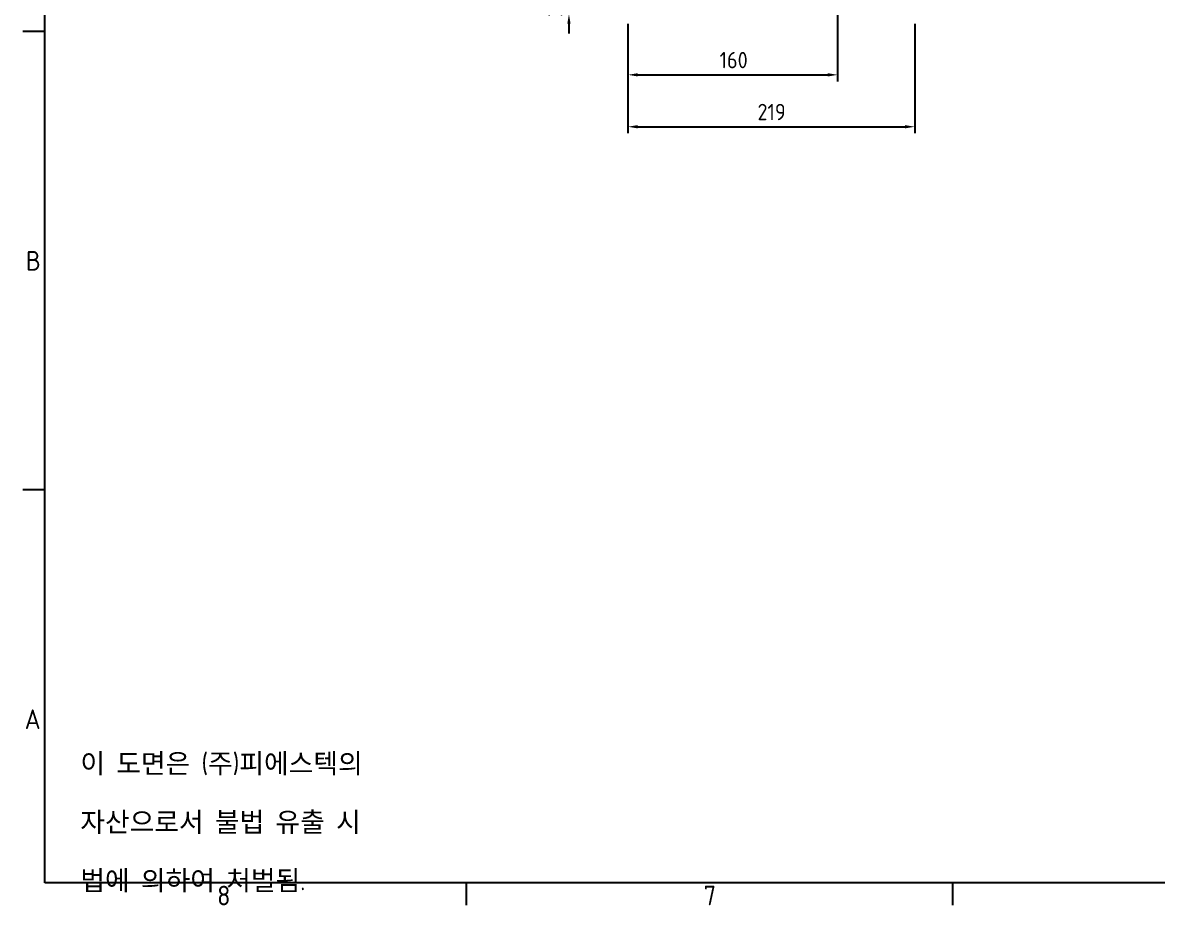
# Model space of a CAD drawing. Header units: millimetres. Extents: x 0 to 2970, y 0 to 2100.
# Drawn here: x 33 to 899, y 33 to 707 of the extents above; entities that cross this region are included whole.
import ezdxf

# ---------------------------------------------------------------- set-up
doc = ezdxf.new("R2010")
doc.units = ezdxf.units.MM
doc.header["$LTSCALE"] = 5
doc.layers.get('0').update_dxf_attribs({"color": 3, "lineweight": 25})
for name, color, linetype, lineweight in [('경계(ISO)', 7, 'Continuous', 25), ('기호(ISO)', 5, 'Continuous', 25), ('치수(ISO)', 2, 'Continuous', 25)]:
    doc.layers.add(name, color=color, linetype=linetype, lineweight=lineweight)
doc.styles.add('문자 텍스트_M2B', font='isocp.shx')
doc.styles.add('문자 텍스트_PSTEK_POSCO', font='isocp.shx')
doc.styles.add('치수 텍스트_PSTEK_POSCO', font='isocp.shx')
doc.dimstyles.new('치수_PSTEK_POSCO', dxfattribs={"dimscale": 5, "dimtxt": 2.5, "dimasz": 1.5, "dimexe": 1, "dimexo": 1.5, "dimgap": 1, "dimtad": 1, "dimrnd": 1e-08, "dimdsep": 46, "dimtxsty": '치수 텍스트_PSTEK_POSCO', "dimcen": 0.09, "dimdle": 10, "dimclrd": 7, "dimclre": 7, "dimclrt": 2, "dimadec": 1, "dimazin": 2, "dimtfac": 1, "dimtmove": 0, "dimatfit": 3, "dimfxl": 0, "dimtolj": 1, "dimlwd": -1, "dimlwe": -1, "dimarcsym": 0})

# ---------------------------------------------------------------- blocks, each defined once
blk = doc.blocks.new('경계 Default Border')
at = {"layer": '경계(ISO)'}
for p, q in [((10, 140), (6.6, 140)), ((10, 70), (6.6, 70)), ((74.25, 10), (74.25, 6.6)), ((148.5, 10), (148.5, 6.6))]:
    blk.add_line(p, q, dxfattribs=at)
at = {"layer": '경계(ISO)', "flags": 128}
blk.add_lwpolyline([(10, 10), (10, 410), (584, 410), (584, 10), (10, 10)], dxfattribs=at)
at = {"layer": '경계(ISO)', "color": 2, "char_height": 3, "attachment_point": 7, "style": '문자 텍스트_M2B'}
for s, insert in [('B', (7.08, 103.47)), ('A', (6.91, 33.49)), ('8', (36.27, 6.57)), ('7', (110.52, 6.59))]:
    blk.add_mtext(s, dxfattribs=dict(at, insert=insert))
blk = doc.blocks.new('*D50')
at = {"layer": 'Defpoints', "color": 0, "transparency": 16777216}
for p in [(654.75, 748.26), (494.75, 713.26), (654.75, 666.82)]:
    blk.add_point(p, dxfattribs=at)
at = {"layer": '치수(ISO)', "color": 7, "transparency": 16777216}
for p, q in [((654.75, 740.76), (654.75, 661.82)), ((494.75, 705.76), (494.75, 661.82)), ((502.25, 666.82), (647.25, 666.82))]:
    blk.add_line(p, q, dxfattribs=at)
for points in [[(502.25, 668.07), (502.25, 665.57), (494.75, 666.82)], [(647.25, 668.07), (647.25, 665.57), (654.75, 666.82)]]:
    blk.add_solid(points, dxfattribs=at)
at = {"layer": '치수(ISO)', "color": 2, "transparency": 16777216, "insert": (564.75, 678.07), "char_height": 12.5, "attachment_point": 4, "style": '치수 텍스트_PSTEK_POSCO'}
blk.add_mtext('\\A1;160', dxfattribs=at)
blk = doc.blocks.new('*D53')
at = {"layer": 'Defpoints', "color": 0, "transparency": 16777216}
for p in [(494.75, 713.26), (713.75, 713.26), (713.75, 627.19)]:
    blk.add_point(p, dxfattribs=at)
at = {"layer": '치수(ISO)', "color": 7, "transparency": 16777216}
for p, q in [((494.75, 705.76), (494.75, 622.19)), ((713.75, 705.76), (713.75, 622.19)), ((502.25, 627.19), (706.25, 627.19))]:
    blk.add_line(p, q, dxfattribs=at)
for points in [[(502.25, 628.44), (502.25, 625.94), (494.75, 627.19)], [(706.25, 628.44), (706.25, 625.94), (713.75, 627.19)]]:
    blk.add_solid(points, dxfattribs=at)
at = {"layer": '치수(ISO)', "color": 2, "transparency": 16777216, "insert": (593.64, 638.44), "char_height": 12.5, "attachment_point": 4, "style": '치수 텍스트_PSTEK_POSCO'}
blk.add_mtext('\\A1;219', dxfattribs=at)
blk = doc.blocks.new('*D54')
at = {"layer": 'Defpoints', "color": 0, "transparency": 16777216}
for p in [(449.78, 715.26), (494.75, 715.26), (494.75, 713.26)]:
    blk.add_point(p, dxfattribs=at)
at = {"layer": '치수(ISO)', "color": 7, "transparency": 16777216}
for p, q in [((449.78, 722.76), (449.78, 730.26)), ((487.25, 715.26), (444.78, 715.26)), ((487.25, 713.26), (444.78, 713.26)), ((449.78, 713.26), (449.78, 715.26)), ((449.78, 705.76), (449.78, 698.26))]:
    blk.add_line(p, q, dxfattribs=at)
for points in [[(448.53, 722.76), (451.03, 722.76), (449.78, 715.26)], [(448.53, 705.76), (451.03, 705.76), (449.78, 713.26)]]:
    blk.add_solid(points, dxfattribs=at)
at = {"layer": '치수(ISO)', "color": 2, "transparency": 16777216, "insert": (438.53, 711.22), "char_height": 12.5, "attachment_point": 4, "rotation": 90, "style": '치수 텍스트_PSTEK_POSCO'}
blk.add_mtext('\\A1;2', dxfattribs=at)

msp = doc.modelspace()

# ---------------------------------------------------------------- block references
at = {"xscale": 5, "yscale": 5, "zscale": 5}
msp.add_blockref('경계 Default Border', (0, 0), dxfattribs=at)

# ---------------------------------------------------------------- texts
at = {"layer": '기호(ISO)', "color": 7, "insert": (76.973, 95.734), "char_height": 15, "width": 258.20026, "attachment_point": 4, "line_spacing_factor": 1.78626, "style": '문자 텍스트_PSTEK_POSCO'}
msp.add_mtext('{이 도면은 (주)피에스텍의\\P자산으로서 불법 유출 시 \\P법에 의하여 처벌됨.}', dxfattribs=at)

# ---------------------------------------------------------------- dimensions: what is measured, and where the dimension line sits
at = {"layer": '치수(ISO)', "color": 7}
for base, p2, angle, override, picture, middle in [((654.751, 666.821), (654.751, 748.259), 180, {"dimdec": 2, "dimtp": 0, "dimtm": 0, "dimtdec": 2, "dimtofl": 0, "dimatfit": 1}, '*D50', (574.751, 666.821)), ((449.777, 715.259), (494.751, 715.259), 270, {"dimdec": 2, "dimtp": 0, "dimtm": 0, "dimtdec": 2, "dimtofl": 1, "dimatfit": 1}, '*D54', (449.777, 714.259)), ((713.751, 627.187), (713.751, 713.259), 180, {"dimdec": 2, "dimtp": 0, "dimtm": 0, "dimtdec": 2, "dimtofl": 0, "dimatfit": 1}, '*D53', (604.251, 627.187))]:
    dim = msp.add_linear_dim(base=base, p1=(494.751, 713.259), p2=p2, angle=angle, dimstyle='치수_PSTEK_POSCO', override=override, dxfattribs=at)
    dim.commit()
    dim.dimension.update_dxf_attribs({"geometry": picture, "text_midpoint": middle, "dimtype": 160})

doc.saveas('drawing.dxf')
